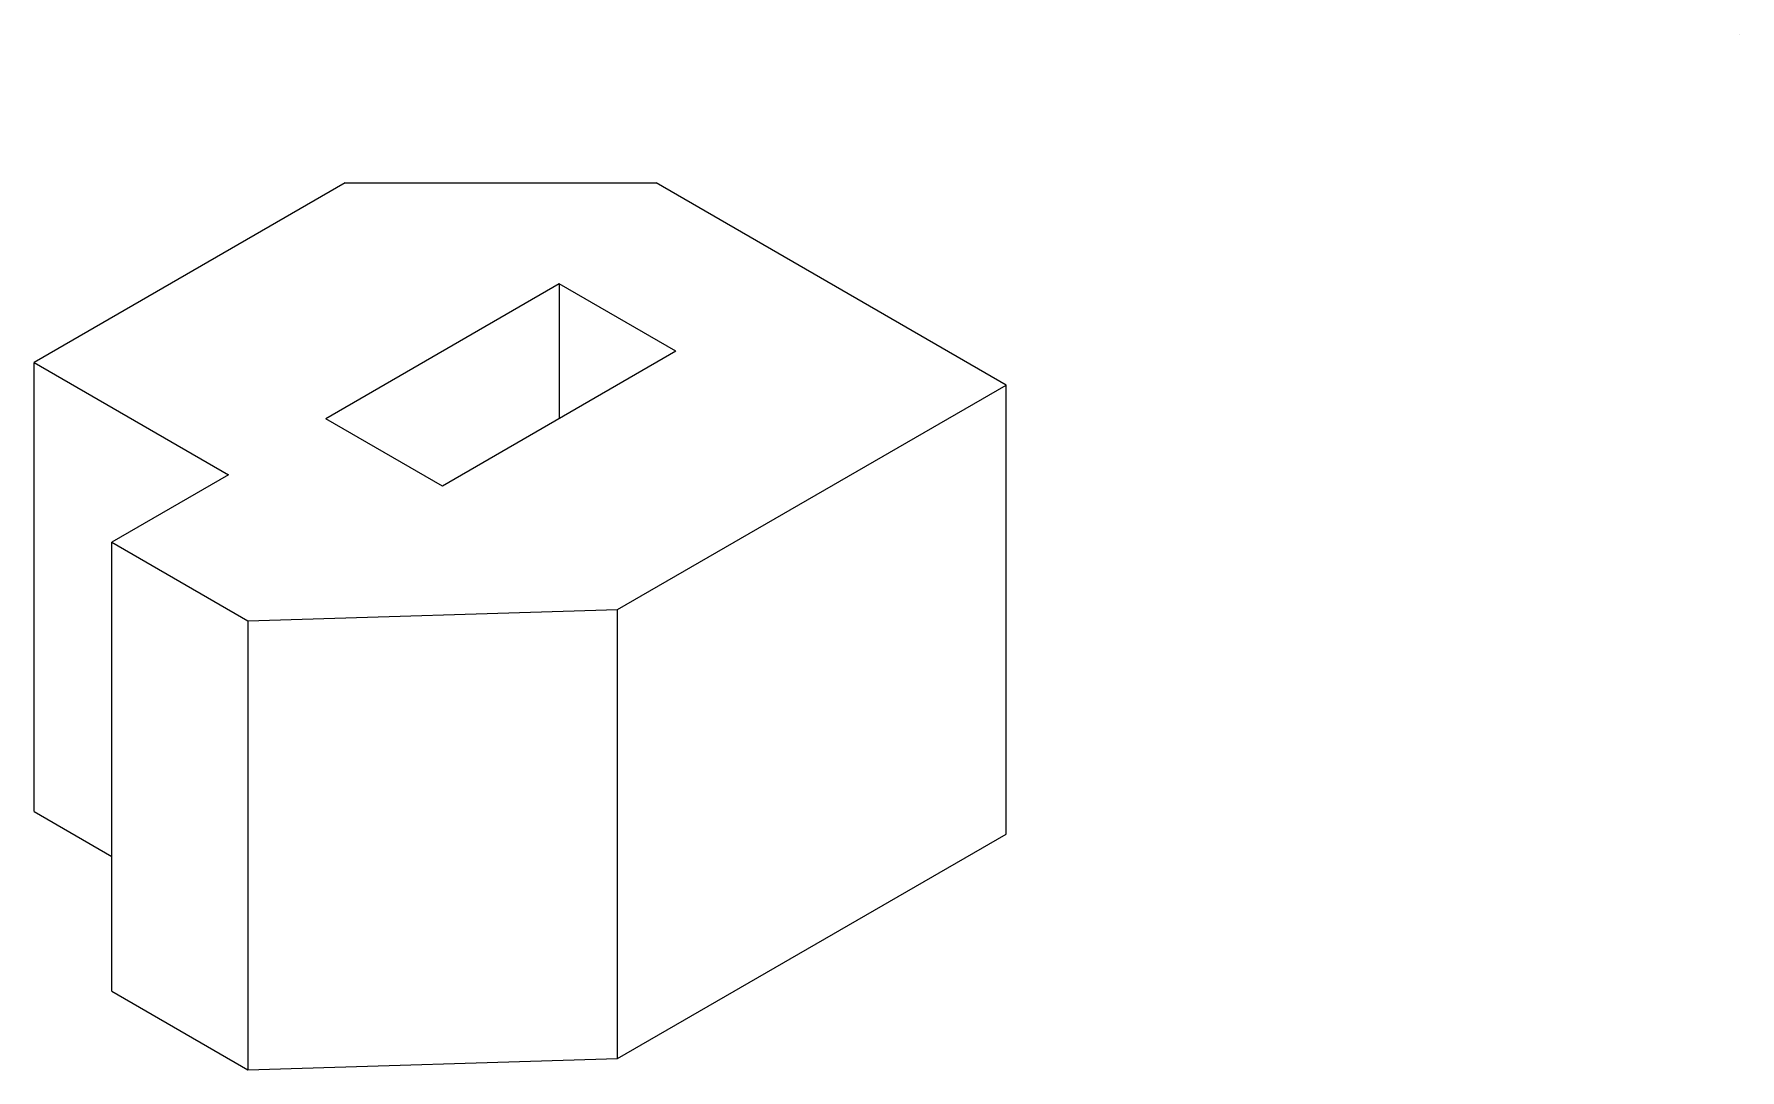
# Model space of a CAD drawing. Header units: inches. Extents: x -13 to 73, y -2.9 to 33.
# Drawn here: x -12.99 to 25, y -0.25 to 22.81 of the extents above; entities that cross this region are included whole.
import ezdxf

# ---------------------------------------------------------------- set-up
doc = ezdxf.new("R2010")
doc.units = ezdxf.units.IN
doc.header["$MEASUREMENT"] = 0

msp = doc.modelspace()

# ---------------------------------------------------------------- linework, layer by layer
for p, q in [((25.00023, 22.81309), (25.00023, 22.81309)), ((-6.06218, 19.5), (-12.99038, 15.5)), ((-6.06218, 19.5), (0.86603, 19.5)), ((8.66025, 15), (0.86603, 19.5)), ((-1.29904, 17.25), (-6.49519, 14.25)), ((1.29904, 15.75), (-1.29904, 17.25)), ((-1.29904, 17.25), (-1.29904, 14.25)), ((1.29904, 15.75), (-3.89711, 12.75)), ((-12.99038, 15.5), (-8.66025, 13)), ((-12.99038, 5.5), (-12.99038, 15.5)), ((0, 10), (8.66025, 15)), ((8.66025, 5), (8.66025, 15)), ((-3.89711, 12.75), (-6.49519, 14.25)), ((-8.66025, 13), (-11.25833, 11.5)), ((-11.25833, 11.5), (-8.22724, 9.75)), ((-11.25833, 1.5), (-11.25833, 11.5)), ((-8.22724, 9.75), (0, 10)), ((0, 0), (0, 10)), ((-8.22724, 9.75), (-8.22724, -0.25)), ((-12.99038, 5.5), (-11.25833, 4.5)), ((0, 0), (8.66025, 5)), ((-11.25833, 1.5), (-8.22724, -0.25)), ((-8.22724, -0.25), (0, 0))]:
    msp.add_line(p, q)

doc.saveas('drawing.dxf')
